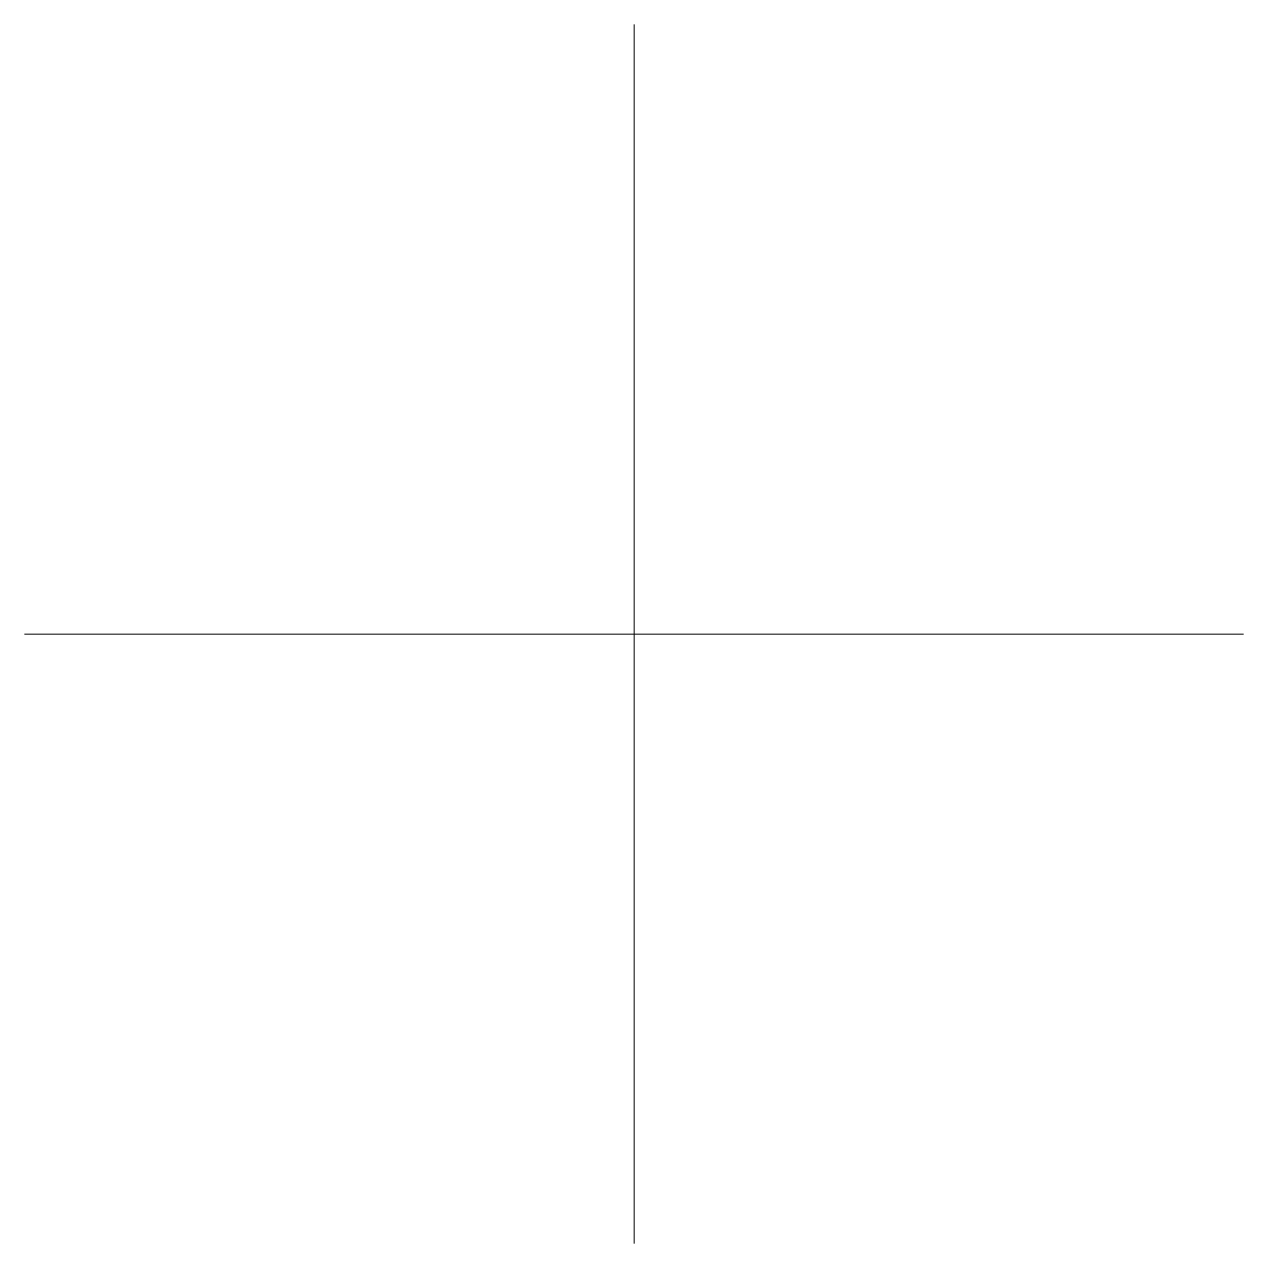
# Model space of a CAD drawing. Header units: millimetres. Extents: x -1422098 to 159246, y 52914 to 701814.
# Drawn here: x -565674 to -562674, y 435644 to 438644 of the extents above; entities that cross this region are included whole.
import ezdxf

# ---------------------------------------------------------------- set-up
doc = ezdxf.new("R2010")
doc.units = ezdxf.units.MM
doc.header["$MEASUREMENT"] = 0
doc.layers.add('! Засічки Координатні', color=7, linetype='Continuous')

msp = doc.modelspace()

# ---------------------------------------------------------------- linework, layer by layer
at = {"layer": '! Засічки Координатні', "color": 92, "linetype": 'Continuous', "lineweight": 13, "true_color": 0x00d200, "flags": 128}
for points in [[(-564173.9, 438644.1), (-564173.9, 435644.1)], [(-564173.9, 438644.1), (-564173.9, 435644.1)], [(-564173.9, 438644.1), (-564173.9, 435644.1)], [(-564173.9, 435644.1), (-564173.9, 438644.1)], [(-564173.9, 438644.1), (-564173.9, 437144.1)], [(-564173.9, 438644.1), (-564173.9, 435644.1)], [(-564173.9, 438644.1), (-564173.9, 435644.1)], [(-564173.9, 435644.1), (-564173.9, 438644.1)], [(-565673.9, 437144.1), (-562673.9, 437144.1)], [(-565673.9, 437144.1), (-562673.9, 437144.1)], [(-565673.9, 437144.1), (-562673.9, 437144.1)], [(-565673.9, 437144.1), (-562673.9, 437144.1)], [(-565673.9, 437144.1), (-562673.9, 437144.1)], [(-564173.9, 437144.1), (-565673.9, 437144.1)], [(-562673.9, 437144.1), (-565673.9, 437144.1)], [(-562673.9, 437144.1), (-565673.9, 437144.1)], [(-562673.9, 437144.1), (-564173.9, 437144.1)], [(-564173.9, 437144.1), (-564173.9, 435644.1)]]:
    msp.add_lwpolyline(points, dxfattribs=at)

doc.saveas('drawing.dxf')
